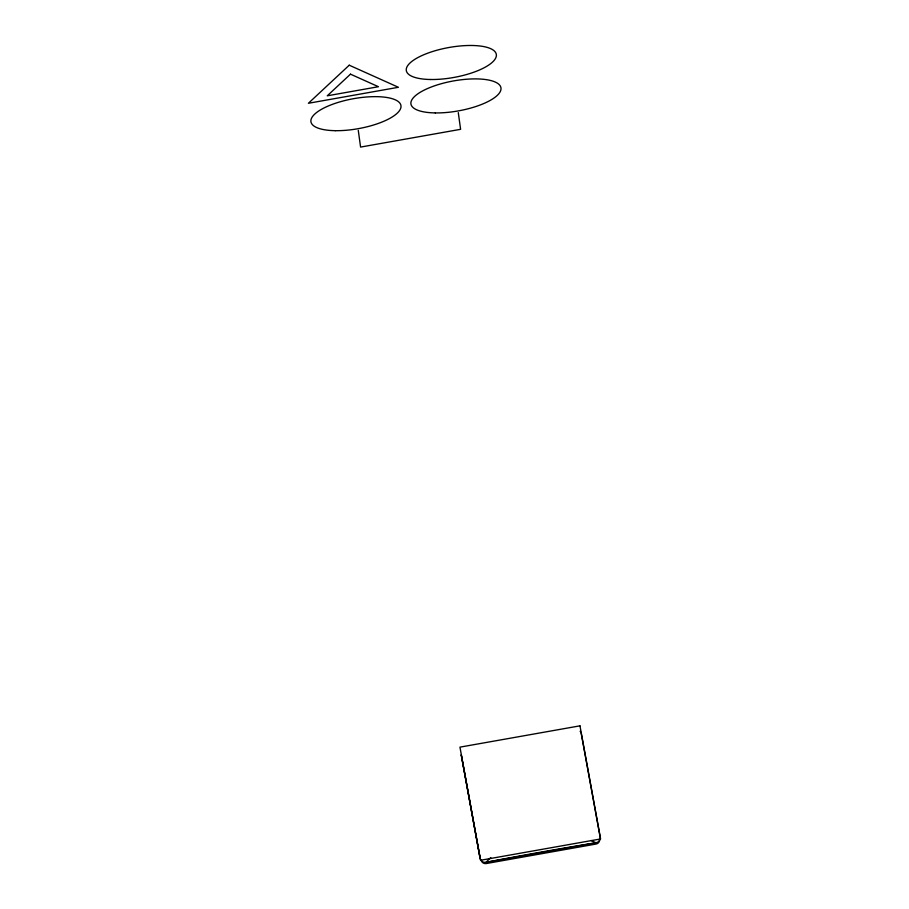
<?xml version="1.0" encoding="UTF-8"?>
<svg xmlns="http://www.w3.org/2000/svg" width="909" height="909" viewBox="0 0 909 909"><rect width="100%" height="100%" fill="white"/><g stroke="black" fill="none" stroke-linecap="round" stroke-linejoin="round"><path stroke-width="1.36" d="M490.792 857.551L485.997 862.323A5.079 4.795 -7.9 0 1 480.134 858.494L461.227 754.8A1214.879 16.192 79.9 0 1 480.134 858.494M591.077 840.53L596.009 842.779A5.079 4.795 -7.9 0 0 600.145 837.178A1214.879 16.192 79.9 0 0 581.226 733.495A5.079 4.795 -7.9 0 0 580.124 731.256M458.284 112.614L460.602 129.317L360.589 147.076L358.271 130.373M599.542 839.302A4.306 4.068 -7.9 0 1 596.031 844.052L486.247 863.55A4.306 4.068 -7.9 0 1 481.281 860.3M349.238 65.198L308.401 103.274L398.415 87.287L349.238 65.198M350.476 74.163L327.263 95.809L378.439 86.719L350.476 74.163M579.965 725.836L459.954 747.141L480.588 860.266L600.599 838.95L579.965 725.836M596.009 842.779L485.997 862.323A1214.879 403.21 -10.3 0 1 596.009 842.779M335.262 130.68A45.711 15.169 -10.3 0 0 400.96 105.671A45.711 15.169 -10.3 0 0 331.649 104.626A45.711 15.169 -10.3 0 0 335.262 130.68M435.275 112.921A45.711 15.169 -10.3 0 0 500.961 87.912A45.711 15.169 -10.3 0 0 431.65 86.866A45.711 15.169 -10.3 0 0 435.275 112.921M430.627 79.503A45.711 15.169 -10.3 0 0 496.325 54.483A45.711 15.169 -10.3 0 0 427.014 53.449A45.711 15.169 -10.3 0 0 430.627 79.503"/></g></svg>
